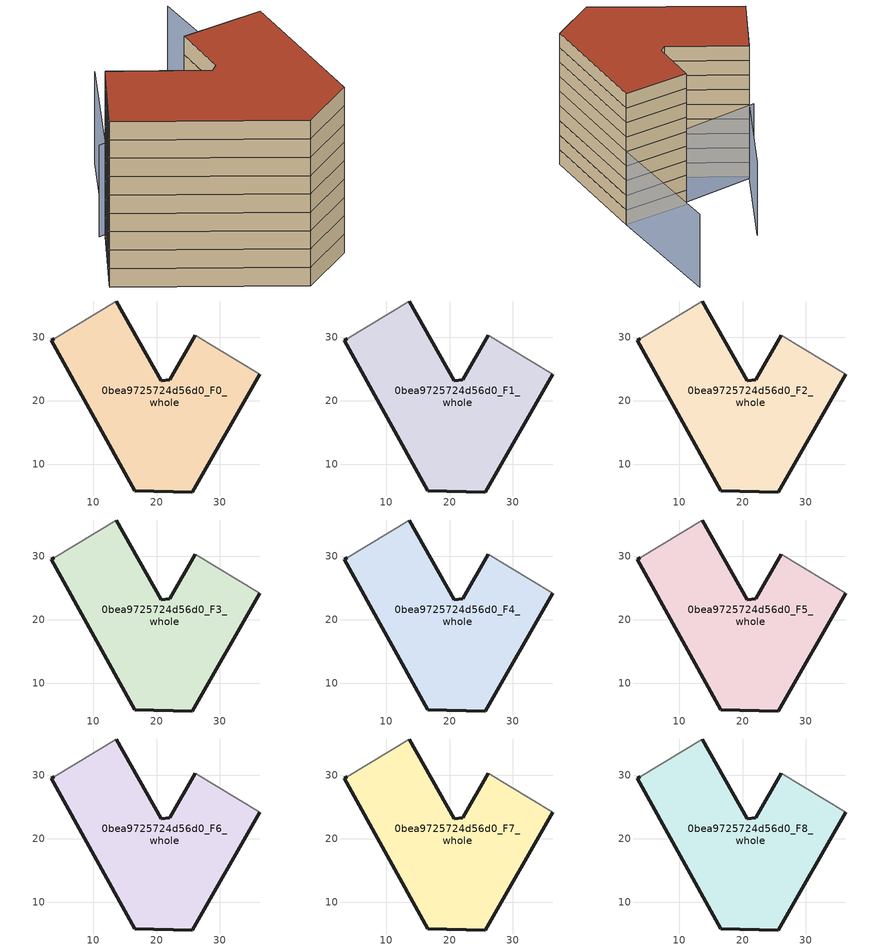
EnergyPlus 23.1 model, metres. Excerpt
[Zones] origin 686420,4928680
0bea9725724d56d0_F0_whole
 floor ground (EU_floor_Construction): 26.09,30.36 36.29,24.19 25.62,5.59 16.53,5.82 3.38,29.55 3.83,29.81 13.67,35.75 20.76,23.15 22.07,23.33 z0
 wall outside (EU_wall_Construction): 26.09,30.36 22.07,23.33 20.76,23.15 13.67,35.75 / 3.83,29.81 3.38,29.55 16.53,5.82 25.62,5.59 36.29,24.19 z0:3
 wall adiabatic (EU_wall_Construction): 13.67,35.75 3.83,29.81 / 36.29,24.19 26.09,30.36 z0:3
0bea9725724d56d0_F1_whole
 floor to 0bea9725724d56d0_F0_whole (EU_floor_Construction): 26.09,30.36 36.29,24.19 25.62,5.59 16.53,5.82 3.38,29.55 3.83,29.81 13.67,35.75 20.76,23.15 22.07,23.33 z3
 wall outside (EU_wall_Construction): 26.09,30.36 22.07,23.33 20.76,23.15 13.67,35.75 / 3.83,29.81 3.38,29.55 16.53,5.82 25.62,5.59 36.29,24.19 z3:6
 wall adiabatic (EU_wall_Construction): 13.67,35.75 3.83,29.81 / 36.29,24.19 26.09,30.36 z3:6
0bea9725724d56d0_F2_whole
 floor to 0bea9725724d56d0_F1_whole (EU_floor_Construction): 26.09,30.36 36.29,24.19 25.62,5.59 16.53,5.82 3.38,29.55 3.83,29.81 13.67,35.75 20.76,23.15 22.07,23.33 z6
 wall outside (EU_wall_Construction): 26.09,30.36 22.07,23.33 20.76,23.15 13.67,35.75 / 3.83,29.81 3.38,29.55 16.53,5.82 25.62,5.59 36.29,24.19 z6:9
 wall adiabatic (EU_wall_Construction): 13.67,35.75 3.83,29.81 / 36.29,24.19 26.09,30.36 z6:9
0bea9725724d56d0_F3_whole
 floor to 0bea9725724d56d0_F2_whole (EU_floor_Construction): 26.09,30.36 36.29,24.19 25.62,5.59 16.53,5.82 3.38,29.55 3.83,29.81 13.67,35.75 20.76,23.15 22.07,23.33 z9
 wall outside (EU_wall_Construction): 26.09,30.36 22.07,23.33 20.76,23.15 13.67,35.75 / 3.83,29.81 3.38,29.55 16.53,5.82 25.62,5.59 36.29,24.19 z9:12
 wall adiabatic (EU_wall_Construction): 13.67,35.75 3.83,29.81 / 36.29,24.19 26.09,30.36 z9:12
0bea9725724d56d0_F4_whole
 floor to 0bea9725724d56d0_F3_whole (EU_floor_Construction): 26.09,30.36 36.29,24.19 25.62,5.59 16.53,5.82 3.38,29.55 3.83,29.81 13.67,35.75 20.76,23.15 22.07,23.33 z12
 wall outside (EU_wall_Construction): 26.09,30.36 22.07,23.33 20.76,23.15 13.67,35.75 / 3.83,29.81 3.38,29.55 16.53,5.82 25.62,5.59 36.29,24.19 z12:15
 wall adiabatic (EU_wall_Construction): 13.67,35.75 3.83,29.81 / 36.29,24.19 26.09,30.36 z12:15
0bea9725724d56d0_F5_whole
 floor to 0bea9725724d56d0_F4_whole (EU_floor_Construction): 26.09,30.36 36.29,24.19 25.62,5.59 16.53,5.82 3.38,29.55 3.83,29.81 13.67,35.75 20.76,23.15 22.07,23.33 z15
 wall outside (EU_wall_Construction): 26.09,30.36 22.07,23.33 20.76,23.15 13.67,35.75 / 3.83,29.81 3.38,29.55 16.53,5.82 25.62,5.59 36.29,24.19 z15:18
 wall adiabatic (EU_wall_Construction): 13.67,35.75 3.83,29.81 / 36.29,24.19 26.09,30.36 z15:18
0bea9725724d56d0_F6_whole
 floor to 0bea9725724d56d0_F5_whole (EU_floor_Construction): 26.09,30.36 36.29,24.19 25.62,5.59 16.53,5.82 3.38,29.55 3.83,29.81 13.67,35.75 20.76,23.15 22.07,23.33 z18
 wall outside (EU_wall_Construction): 26.09,30.36 22.07,23.33 20.76,23.15 13.67,35.75 / 3.83,29.81 3.38,29.55 16.53,5.82 25.62,5.59 36.29,24.19 z18:21
 wall adiabatic (EU_wall_Construction): 13.67,35.75 3.83,29.81 / 36.29,24.19 26.09,30.36 z18:21
0bea9725724d56d0_F7_whole
 floor to 0bea9725724d56d0_F6_whole (EU_floor_Construction): 26.09,30.36 36.29,24.19 25.62,5.59 16.53,5.82 3.38,29.55 3.83,29.81 13.67,35.75 20.76,23.15 22.07,23.33 z21
 wall outside (EU_wall_Construction): 26.09,30.36 22.07,23.33 20.76,23.15 13.67,35.75 / 3.83,29.81 3.38,29.55 16.53,5.82 25.62,5.59 36.29,24.19 z21:24
 wall adiabatic (EU_wall_Construction): 13.67,35.75 3.83,29.81 / 36.29,24.19 26.09,30.36 z21:24
0bea9725724d56d0_F8_whole
 floor to 0bea9725724d56d0_F7_whole (EU_floor_Construction): 26.09,30.36 36.29,24.19 25.62,5.59 16.53,5.82 3.38,29.55 3.83,29.81 13.67,35.75 20.76,23.15 22.07,23.33 z24
 wall outside (EU_wall_Construction): 26.09,30.36 22.07,23.33 20.76,23.15 13.67,35.75 / 3.83,29.81 3.38,29.55 16.53,5.82 25.62,5.59 36.29,24.19 z24:27
 wall adiabatic (EU_wall_Construction): 13.67,35.75 3.83,29.81 / 36.29,24.19 26.09,30.36 z24:27
 roof outside (EU_roof_Construction): 25.62,5.59 36.29,24.19 26.09,30.36 22.07,23.33 20.76,23.15 13.67,35.75 3.83,29.81 3.38,29.55 16.53,5.82 z27
shading: 46.89,44.12 36.29,24.19 / 36.29,24.19 13.27,36.43 / 28.43,45.33 4.04,29.49 z0:15
[Building]
EU S2 Campaign: North Axis=0; Terrain=City; Solar Distribution=FullExterior
[Site:Location]
Bologna: Latitude=44.5; Longitude=11.25; Time Zone=1; Elevation=37
[SizingPeriod:WeatherFileDays]
AnnualSizingPeriod: Begin Month=1; Begin Day of Month=1; End Month=12; End Day of Month=31; Day of Week for Start Day=Monday; Use Weather File Daylight Saving Period=No; Use Weather File Rain and Snow Indicators=No
[MATERIAL]
EU_InternalMass_Material: Roughness=MediumRough; Thickness=0.1; Conductivity=1; Density=1800; Specific Heat=900; Thermal Absorptance=0.9; Solar Absorptance=0.7; Visible Absorptance=0.7
[MATERIAL:NOMASS] Roughness=MediumRough; Thermal Absorptance=0.9; Solar Absorptance=0.7; Visible Absorptance=0.7
Name | Thermal Resistance
EU_wall_NoMass | 0.779417
EU_roof_NoMass | 0.435466
EU_floor_NoMass | 0.588222
[CONSTRUCTION]
EU_wall_Construction: EU_wall_NoMass
EU_roof_Construction: EU_roof_NoMass
EU_floor_Construction: EU_floor_NoMass
EU_InternalMass_Construction: EU_InternalMass_Material
[ZONE] Type=1; Multiplier=1; Ceiling Height=autocalculate; Volume=1553.89; Floor Area=autocalculate; Part of Total Floor Area=Yes
0bea9725724d56d0_F0_whole; 0bea9725724d56d0_F1_whole; 0bea9725724d56d0_F2_whole; 0bea9725724d56d0_F3_whole; 0bea9725724d56d0_F4_whole; 0bea9725724d56d0_F5_whole; 0bea9725724d56d0_F6_whole; 0bea9725724d56d0_F7_whole; 0bea9725724d56d0_F8_whole
[INTERNALMASS] Construction=EU_InternalMass_Construction; Surface Area=517.963
Name | Zone or ZoneList
0bea9725724d56d0_F0_whole_EU_InternalMass | 0bea9725724d56d0_F0_whole
0bea9725724d56d0_F1_whole_EU_InternalMass | 0bea9725724d56d0_F1_whole
0bea9725724d56d0_F2_whole_EU_InternalMass | 0bea9725724d56d0_F2_whole
0bea9725724d56d0_F3_whole_EU_InternalMass | 0bea9725724d56d0_F3_whole
0bea9725724d56d0_F4_whole_EU_InternalMass | 0bea9725724d56d0_F4_whole
0bea9725724d56d0_F5_whole_EU_InternalMass | 0bea9725724d56d0_F5_whole
0bea9725724d56d0_F6_whole_EU_InternalMass | 0bea9725724d56d0_F6_whole
0bea9725724d56d0_F7_whole_EU_InternalMass | 0bea9725724d56d0_F7_whole
0bea9725724d56d0_F8_whole_EU_InternalMass | 0bea9725724d56d0_F8_whole
[OTHEREQUIPMENT] Fuel Type=Electricity; Design Level Calculation Method=Watts/Area; Power per Zone Floor Area=1; Fraction Latent=0; Fraction Radiant=0; Fraction Lost=0; Carbon Dioxide Generation Rate=0; EndUse Subcategory=EU_Step8_InternalGains
Name | Zone or ZoneList or Space or SpaceList | Schedule
EU_Step8_InternalGain_0bea9725724d56d0_F0_whole_f000 | 0bea9725724d56d0_F0_whole | EU_Step8_GainSchedule_0bea9725724d56d0_F0_whole_f000
EU_Step8_InternalGain_0bea9725724d56d0_F1_whole_f000 | 0bea9725724d56d0_F1_whole | EU_Step8_GainSchedule_0bea9725724d56d0_F1_whole_f000
EU_Step8_InternalGain_0bea9725724d56d0_F2_whole_f000 | 0bea9725724d56d0_F2_whole | EU_Step8_GainSchedule_0bea9725724d56d0_F2_whole_f000
EU_Step8_InternalGain_0bea9725724d56d0_F3_whole_f000 | 0bea9725724d56d0_F3_whole | EU_Step8_GainSchedule_0bea9725724d56d0_F3_whole_f000
EU_Step8_InternalGain_0bea9725724d56d0_F4_whole_f000 | 0bea9725724d56d0_F4_whole | EU_Step8_GainSchedule_0bea9725724d56d0_F4_whole_f000
EU_Step8_InternalGain_0bea9725724d56d0_F5_whole_f000 | 0bea9725724d56d0_F5_whole | EU_Step8_GainSchedule_0bea9725724d56d0_F5_whole_f000
EU_Step8_InternalGain_0bea9725724d56d0_F6_whole_f000 | 0bea9725724d56d0_F6_whole | EU_Step8_GainSchedule_0bea9725724d56d0_F6_whole_f000
EU_Step8_InternalGain_0bea9725724d56d0_F7_whole_f000 | 0bea9725724d56d0_F7_whole | EU_Step8_GainSchedule_0bea9725724d56d0_F7_whole_f000
EU_Step8_InternalGain_0bea9725724d56d0_F8_whole_f000 | 0bea9725724d56d0_F8_whole | EU_Step8_GainSchedule_0bea9725724d56d0_F8_whole_f000
[ZONEVENTILATION:DESIGNFLOWRATE] Schedule=EU_AlwaysOn; Design Flow Rate Calculation Method=AirChanges/Hour; Air Changes per Hour=0.712058; Ventilation Type=Natural; Fan Pressure Rise=0; Fan Total Efficiency=1; Constant Term Coefficient=1; Temperature Term Coefficient=0; Velocity Term Coefficient=0; Velocity Squared Term Coefficient=0; Minimum Indoor Temperature=-100; Maximum Indoor Temperature=100; Delta Temperature=-100; Minimum Outdoor Temperature=-100; Maximum Outdoor Temperature=100; Maximum Wind Speed=40
Name | Zone or ZoneList or Space or SpaceList
EU_ConstantAir_0bea9725724d56d0_F0_whole | 0bea9725724d56d0_F0_whole
EU_ConstantAir_0bea9725724d56d0_F1_whole | 0bea9725724d56d0_F1_whole
EU_ConstantAir_0bea9725724d56d0_F2_whole | 0bea9725724d56d0_F2_whole
EU_ConstantAir_0bea9725724d56d0_F3_whole | 0bea9725724d56d0_F3_whole
EU_ConstantAir_0bea9725724d56d0_F4_whole | 0bea9725724d56d0_F4_whole
EU_ConstantAir_0bea9725724d56d0_F5_whole | 0bea9725724d56d0_F5_whole
EU_ConstantAir_0bea9725724d56d0_F6_whole | 0bea9725724d56d0_F6_whole
EU_ConstantAir_0bea9725724d56d0_F7_whole | 0bea9725724d56d0_F7_whole
EU_ConstantAir_0bea9725724d56d0_F8_whole | 0bea9725724d56d0_F8_whole
[HVACTEMPLATE:THERMOSTAT] Constant Heating Setpoint=20; Constant Cooling Setpoint=50
EU_HeatOnly_0bea9725724d56d0_F0_whole; EU_HeatOnly_0bea9725724d56d0_F1_whole; EU_HeatOnly_0bea9725724d56d0_F2_whole; EU_HeatOnly_0bea9725724d56d0_F3_whole; EU_HeatOnly_0bea9725724d56d0_F4_whole; EU_HeatOnly_0bea9725724d56d0_F5_whole; EU_HeatOnly_0bea9725724d56d0_F6_whole; EU_HeatOnly_0bea9725724d56d0_F7_whole; EU_HeatOnly_0bea9725724d56d0_F8_whole
[HVACTEMPLATE:ZONE:IDEALLOADSAIRSYSTEM] System Availability Schedule=EU_AlwaysOn; Maximum Heating Supply Air Temperature=50; Minimum Cooling Supply Air Temperature=13; Maximum Heating Supply Air Humidity Ratio=0.0156; Minimum Cooling Supply Air Humidity Ratio=0.0077; Heating Limit=NoLimit; Cooling Limit=NoLimit; Heating Availability Schedule=EU_AlwaysOn; Cooling Availability Schedule=EU_CoolingOff; Dehumidification Control Type=ConstantSensibleHeatRatio; Cooling Sensible Heat Ratio=0.7; Dehumidification Setpoint=60; Humidification Control Type=None; Humidification Setpoint=30; Outdoor Air Method=None; Outdoor Air Flow Rate per Person=0.00944; Outdoor Air Flow Rate per Zone Floor Area=0; Outdoor Air Flow Rate per Zone=0; Demand Controlled Ventilation Type=None; Outdoor Air Economizer Type=NoEconomizer; Heat Recovery Type=None; Sensible Heat Recovery Effectiveness=0.7; Latent Heat Recovery Effectiveness=0.65
Name | Template Thermostat
0bea9725724d56d0_F0_whole | EU_HeatOnly_0bea9725724d56d0_F0_whole
0bea9725724d56d0_F1_whole | EU_HeatOnly_0bea9725724d56d0_F1_whole
0bea9725724d56d0_F2_whole | EU_HeatOnly_0bea9725724d56d0_F2_whole
0bea9725724d56d0_F3_whole | EU_HeatOnly_0bea9725724d56d0_F3_whole
0bea9725724d56d0_F4_whole | EU_HeatOnly_0bea9725724d56d0_F4_whole
0bea9725724d56d0_F5_whole | EU_HeatOnly_0bea9725724d56d0_F5_whole
0bea9725724d56d0_F6_whole | EU_HeatOnly_0bea9725724d56d0_F6_whole
0bea9725724d56d0_F7_whole | EU_HeatOnly_0bea9725724d56d0_F7_whole
0bea9725724d56d0_F8_whole | EU_HeatOnly_0bea9725724d56d0_F8_whole
[SIZING:ZONE] Zone Cooling Design Supply Air Temperature Input Method=SupplyAirTemperature; Zone Cooling Design Supply Air Temperature=13; Zone Heating Design Supply Air Temperature Input Method=SupplyAirTemperature; Zone Heating Design Supply Air Temperature=50; Zone Cooling Design Supply Air Humidity Ratio=0.008; Zone Heating Design Supply Air Humidity Ratio=0.008; Cooling Design Air Flow Method=DesignDay; Cooling Design Air Flow Rate=0; Cooling Minimum Air Flow per Zone Floor Area=0.000762; Cooling Minimum Air Flow=0; Cooling Minimum Air Flow Fraction=0.2; Heating Design Air Flow Method=DesignDay; Heating Design Air Flow Rate=0; Heating Maximum Air Flow per Zone Floor Area=0.002032; Heating Maximum Air Flow=0.141576; Heating Maximum Air Flow Fraction=0.3; Account for Dedicated Outdoor Air System=No; Dedicated Outdoor Air System Control Strategy=NeutralSupplyAir; Dedicated Outdoor Air Low Setpoint Temperature for Design=autosize; Dedicated Outdoor Air High Setpoint Temperature for Design=autosize; Zone Load Sizing Method=Sensible Load Only No Latent Load; Zone Latent Cooling Design Supply Air Humidity Ratio Input Method=HumidityRatioDifference; Zone Cooling Design Supply Air Humidity Ratio Difference=0.005; Zone Latent Heating Design Supply Air Humidity Ratio Input Method=HumidityRatioDifference; Zone Humidification Design Supply Air Humidity Ratio Difference=0.005
0bea9725724d56d0_F0_whole; 0bea9725724d56d0_F1_whole; 0bea9725724d56d0_F2_whole; 0bea9725724d56d0_F3_whole; 0bea9725724d56d0_F4_whole; 0bea9725724d56d0_F5_whole; 0bea9725724d56d0_F6_whole; 0bea9725724d56d0_F7_whole; 0bea9725724d56d0_F8_whole
[SCHEDULE:CONSTANT]
Name | Hourly Value
EU_AlwaysOn | 1
EU_CoolingOff | 0
[SCHEDULE:FILE] Column Number=1; Rows to Skip at Top=0; Number of Hours of Data=8760; Column Separator=Comma; Interpolate to Timestep=No; Minutes per Item=60; Adjust Schedule for Daylight Savings=Yes
Name | File
EU_Step8_GainSchedule_0bea9725724d56d0_F0_whole_f000 | ../../schedules/0bea9725724d56d0/0bea9725724d56d0_F0_whole_f000_gain.csv
EU_Step8_GainSchedule_0bea9725724d56d0_F1_whole_f000 | ../../schedules/0bea9725724d56d0/0bea9725724d56d0_F1_whole_f000_gain.csv
EU_Step8_GainSchedule_0bea9725724d56d0_F2_whole_f000 | ../../schedules/0bea9725724d56d0/0bea9725724d56d0_F2_whole_f000_gain.csv
EU_Step8_GainSchedule_0bea9725724d56d0_F3_whole_f000 | ../../schedules/0bea9725724d56d0/0bea9725724d56d0_F3_whole_f000_gain.csv
EU_Step8_GainSchedule_0bea9725724d56d0_F4_whole_f000 | ../../schedules/0bea9725724d56d0/0bea9725724d56d0_F4_whole_f000_gain.csv
EU_Step8_GainSchedule_0bea9725724d56d0_F5_whole_f000 | ../../schedules/0bea9725724d56d0/0bea9725724d56d0_F5_whole_f000_gain.csv
EU_Step8_GainSchedule_0bea9725724d56d0_F6_whole_f000 | ../../schedules/0bea9725724d56d0/0bea9725724d56d0_F6_whole_f000_gain.csv
EU_Step8_GainSchedule_0bea9725724d56d0_F7_whole_f000 | ../../schedules/0bea9725724d56d0/0bea9725724d56d0_F7_whole_f000_gain.csv
EU_Step8_GainSchedule_0bea9725724d56d0_F8_whole_f000 | ../../schedules/0bea9725724d56d0/0bea9725724d56d0_F8_whole_f000_gain.csv
